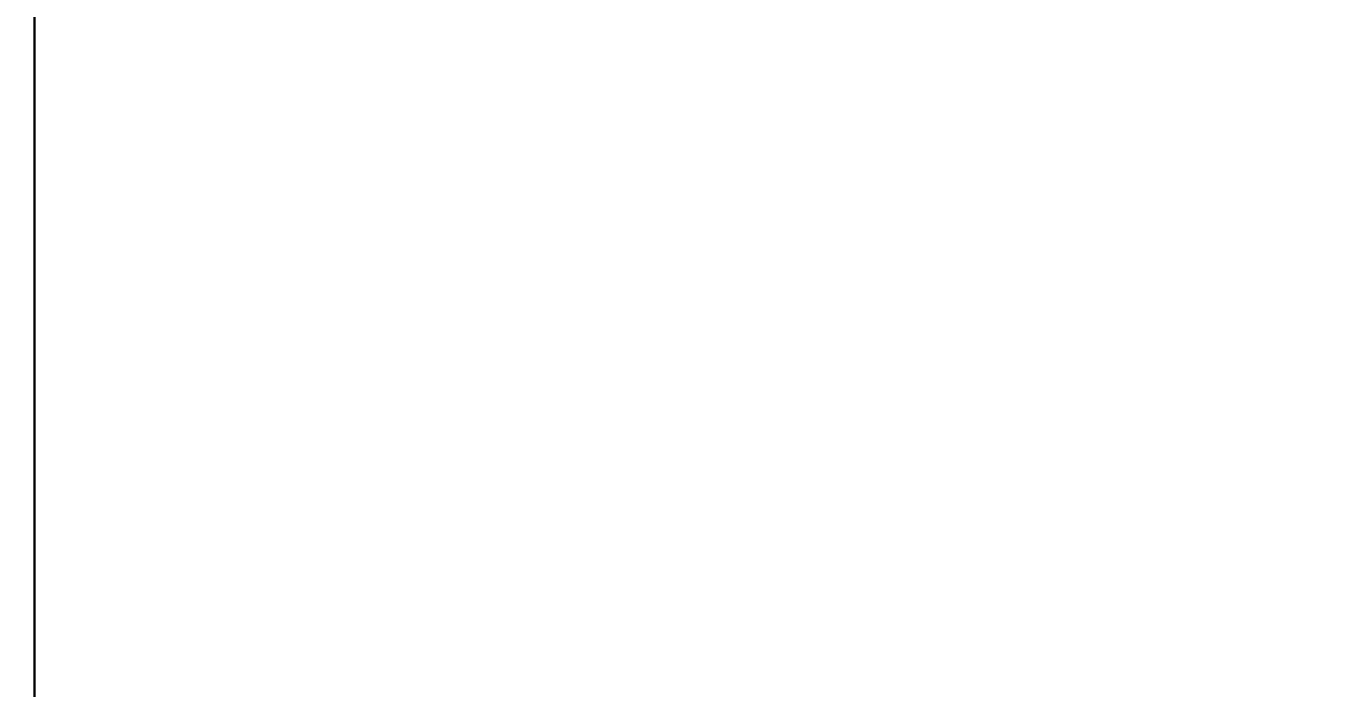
# Model space of a CAD drawing. Header units: metres. Extents: x 198 to 412, y -54 to 17.
# Drawn here: x 251.17388 to 251.18505, y -23.58907 to -23.58338 of the extents above; entities that cross this region are included whole.
import ezdxf

# ---------------------------------------------------------------- set-up
doc = ezdxf.new("R2010")
doc.units = ezdxf.units.M
doc.header["$LTSCALE"] = 10
for name, color, linetype in [('A-Revoques', 1, 'Continuous'), ('TCOTA', 1, 'Continuous'), ('TM-REVEST', 252, 'Continuous')]:
    doc.layers.add(name, color=color, linetype=linetype)
doc.styles.add('ARIAL', font='arial.ttf')
doc.dimstyles.new('ST-COTA-25', dxfattribs={"dimscale": 0.25, "dimtxt": 0.18, "dimasz": 0.1, "dimexe": 0.18, "dimexo": 0.0625, "dimgap": 0.09, "dimtad": 1, "dimzin": 4, "dimdsep": 46, "dimtxsty": 'ARIAL', "dimblk1": 'COTA_N', "dimblk2": 'COTA_N', "dimsah": 1, "dimcen": 0.09, "dimclrd": 8, "dimclre": 8, "dimclrt": 1, "dimadec": 0, "dimazin": 0, "dimtfac": 1, "dimtix": 1, "dimtmove": 0, "dimatfit": 3, "dimldrblk": 'COTA_N', "dimfxl": 0.18, "dimtolj": 1, "dimtzin": 0, "dimarcsym": 0})

# ---------------------------------------------------------------- blocks, each defined once
blk = doc.blocks.new('COTA_N')
for p, q in [((0, 0.5), (0, -0.5)), ((-1, 0), (0, 0))]:
    blk.add_line(p, q)
at = {"color": 3, "const_width": 0.065}
blk.add_lwpolyline([(0.14142, 0.14142), (0.28284, 0.28284), (0, 0), (-0.14142, -0.14142), (-0.28284, -0.28284)], dxfattribs=at)
blk = doc.blocks.new('*D497')
at = {"layer": 'Defpoints', "color": 0, "transparency": 16777216}
for p in [(251.173954, -23.053256), (250.518695, -24.777302), (251.173954, -24.777302)]:
    blk.add_point(p, dxfattribs=at)
at = {"layer": 'TM-REVEST', "color": 8, "lineweight": -2, "transparency": 16777216}
for p, q in [((251.158329, -23.053256), (250.473695, -23.053256)), ((250.518695, -23.078256), (250.518695, -24.752302)), ((251.158329, -24.777302), (250.473695, -24.777302))]:
    blk.add_line(p, q, dxfattribs=at)
at = {"layer": 'TM-REVEST', "color": 8, "lineweight": -2, "transparency": 16777216, "xscale": 0.025, "yscale": 0.025, "zscale": 0.025}
for p, rotation in [((250.518695, -23.053256), 90), ((250.518695, -24.777302), 270)]:
    blk.add_blockref('COTA_N', p, dxfattribs=dict(at, rotation=rotation))
at = {"layer": 'TM-REVEST', "color": 1, "transparency": 16777216, "insert": (250.473603, -23.915279), "char_height": 0.045, "attachment_point": 5, "rotation": 90, "style": 'ARIAL'}
blk.add_mtext('\\A1;1.72', dxfattribs=at)
blk = doc.blocks.new('*D518')
at = {"layer": 'Defpoints', "color": 0, "transparency": 16777216}
for p in [(251.173954, -23.57783), (251.627435, -23.62783), (251.627435, -23.675851)]:
    blk.add_point(p, dxfattribs=at)
at = {"layer": 'TCOTA', "color": 8, "lineweight": -2, "transparency": 16777216}
for p, q in [((251.173954, -23.593455), (251.173954, -23.720851)), ((251.627435, -23.643455), (251.627435, -23.720851)), ((251.198954, -23.675851), (251.602435, -23.675851))]:
    blk.add_line(p, q, dxfattribs=at)
at = {"layer": 'TCOTA', "color": 8, "lineweight": -2, "transparency": 16777216, "xscale": 0.025, "yscale": 0.025, "zscale": 0.025, "rotation": 180}
blk.add_blockref('COTA_N', (251.173954, -23.675851), dxfattribs=at)
at = {"layer": 'TCOTA', "color": 8, "lineweight": -2, "transparency": 16777216, "xscale": 0.025, "yscale": 0.025, "zscale": 0.025}
blk.add_blockref('COTA_N', (251.627435, -23.675851), dxfattribs=at)
at = {"layer": 'TCOTA', "color": 1, "transparency": 16777216, "insert": (251.400695, -23.630467), "char_height": 0.045, "attachment_point": 5, "style": 'ARIAL'}
blk.add_mtext('\\A1;.45', dxfattribs=at)

msp = doc.modelspace()

# ---------------------------------------------------------------- linework, layer by layer
at = {"layer": 'A-Revoques'}
msp.add_line((251.173954, -23.053256), (251.173954, -24.777302), dxfattribs=at)
at = {"layer": 'TM-REVEST'}
msp.add_lwpolyline([(251.173954, -24.17783), (251.173954, -23.57783), (251.514742, -23.57783), (251.514742, -24.17783)], close=True, dxfattribs=at)

# ---------------------------------------------------------------- dimensions: what is measured, and where the dimension line sits
at = {"layer": 'TCOTA'}
dim = msp.add_linear_dim(base=(251.627435, -23.675851), p1=(251.173954, -23.57783), p2=(251.627435, -23.62783), angle=180, dimstyle='ST-COTA-25', dxfattribs=at)
dim.commit()
dim.dimension.update_dxf_attribs({"geometry": '*D518', "text_midpoint": (251.400695, -23.630467)})
at = {"layer": 'TM-REVEST'}
dim = msp.add_linear_dim(base=(250.518695, -24.777302), p1=(251.173954, -23.053256), p2=(251.173954, -24.777302), angle=90, dimstyle='ST-COTA-25', dxfattribs=at)
dim.commit()
dim.dimension.update_dxf_attribs({"geometry": '*D497', "text_midpoint": (250.473603, -23.915279)})

doc.saveas('drawing.dxf')
